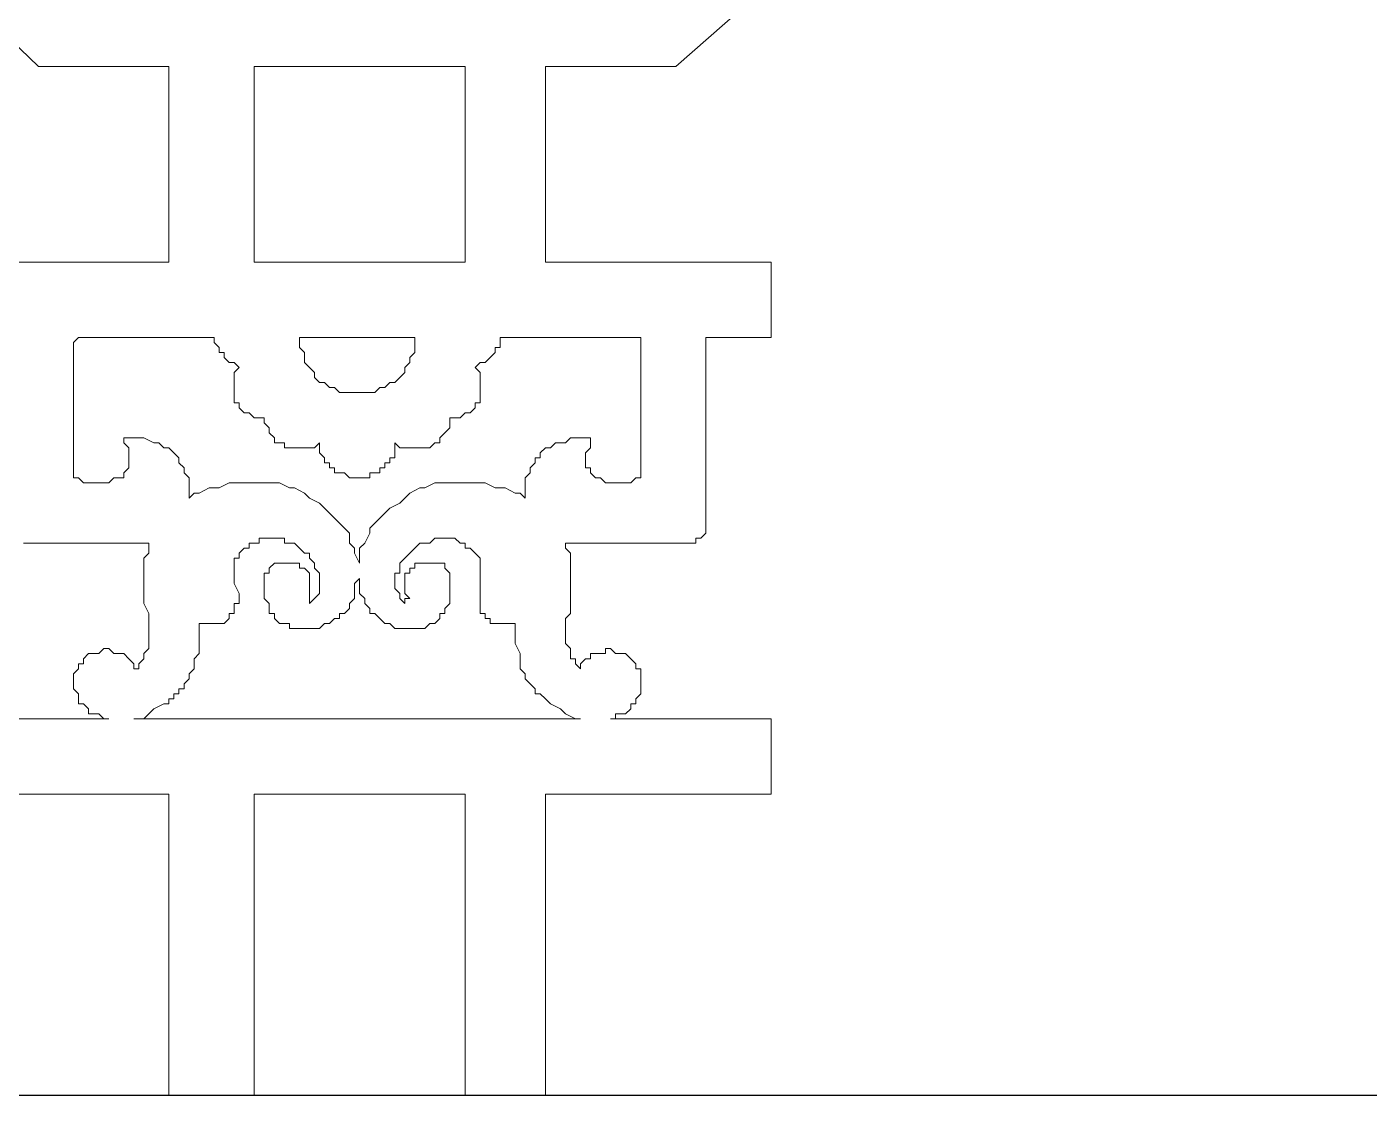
# Model space of a CAD drawing. Extents: x -66030 to 95157, y -13132 to 45879.
# Drawn here: x 43260 to 44305, y 31869 to 32701 of the extents above; entities that cross this region are included whole.
import ezdxf

# ---------------------------------------------------------------- set-up
doc = ezdxf.new("R2010")
doc.units = 0
doc.header["$LTSCALE"] = 100
doc.header["$MEASUREMENT"] = 0
doc.layers.get('0').update_dxf_attribs({"linetype": 'CONTINUOUS'})
doc.layers.add('3', color=11, linetype='CONTINUOUS')

msp = doc.modelspace()

# ---------------------------------------------------------------- linework, layer by layer
at = {"lineweight": 0}
for points in [[(43054.2, 32876.7), (43269.1, 32669.7), (43269.1, 32669.7), (43269.1, 32669.7), (43370.6, 32669.7), (43370.6, 32517.3), (43194.8, 32517.3)], [(43054.2, 32876.7), (43269.1, 32669.7), (43269.1, 32669.7), (43269.1, 32669.7), (43370.6, 32669.7), (43370.6, 32517.3), (43194.8, 32517.3)], [(43194.8, 32103.3), (43370.6, 32103.3), (43370.6, 32064.2), (43370.6, 31868.9), (43437, 31868.9), (43437, 32064.2), (43437, 32103.3), (43519, 32103.3), (43601.1, 32103.3), (43601.1, 32064.2), (43601.1, 31868.9), (43663.6, 31868.9), (43663.6, 32064.2), (43663.6, 32103.3), (43839.3, 32103.3), (43839.3, 32161.9), (43714.3, 32161.9), (43718.2, 32161.9), (43718.2, 32165.8), (43722.1, 32165.8), (43726, 32165.8), (43730, 32169.7), (43730, 32173.6), (43730, 32173.6), (43733.9, 32173.6), (43733.9, 32177.5), (43733.9, 32177.5), (43737.8, 32181.4), (43737.8, 32185.3), (43737.8, 32189.2), (43737.8, 32189.2), (43737.8, 32193.1), (43737.8, 32197), (43737.8, 32200.9), (43733.9, 32200.9), (43733.9, 32204.8), (43733.9, 32204.8), (43730, 32208.7), (43726, 32212.7), (43726, 32212.7), (43722.1, 32212.7), (43718.2, 32212.7), (43718.2, 32212.7), (43714.3, 32216.6), (43710.4, 32216.6), (43710.4, 32212.7), (43706.5, 32212.7), (43702.6, 32212.7), (43702.6, 32212.7), (43698.7, 32212.7), (43698.7, 32208.7), (43694.8, 32208.7), (43694.8, 32208.7), (43690.9, 32204.8), (43690.9, 32204.8), (43690.9, 32200.9), (43690.9, 32200.9), (43687, 32204.8), (43687, 32204.8), (43687, 32208.7), (43683.1, 32208.7), (43683.1, 32212.7), (43683.1, 32212.7), (43683.1, 32216.6), (43679.2, 32220.5), (43679.2, 32228.3), (43679.2, 32232.2), (43679.2, 32240), (43683.1, 32243.9), (43683.1, 32251.7), (43683.1, 32259.5), (43683.1, 32267.3), (43683.1, 32275.2), (43683.1, 32279.1), (43683.1, 32283), (43683.1, 32286.9), (43683.1, 32290.8), (43679.2, 32294.7), (43679.2, 32298.6), (43753.4, 32298.6), (43753.4, 32298.6), (43772.9, 32298.6), (43776.8, 32298.6), (43776.8, 32298.6), (43776.8, 32298.6), (43780.7, 32298.6), (43780.7, 32302.5), (43784.6, 32302.5), (43784.6, 32302.5), (43788.5, 32306.4), (43788.5, 32306.4), (43788.5, 32310.3), (43788.5, 32310.3), (43788.5, 32310.3), (43788.5, 32310.3), (43788.5, 32310.3), (43788.5, 32310.3), (43788.5, 32314.2), (43788.5, 32458.7), (43839.3, 32458.7), (43839.3, 32517.3), (43663.6, 32517.3), (43663.6, 32669.7), (43765.1, 32669.7), (43765.1, 32669.7), (43765.1, 32669.7), (43991.7, 32868.9)], [(43194.8, 32103.3), (43370.6, 32103.3), (43370.6, 32064.2), (43370.6, 31868.9), (43437, 31868.9), (43437, 32064.2), (43437, 32103.3), (43519, 32103.3), (43601.1, 32103.3), (43601.1, 32064.2), (43601.1, 31868.9), (43663.6, 31868.9), (43663.6, 32064.2), (43663.6, 32103.3), (43839.3, 32103.3), (43839.3, 32161.9), (43714.3, 32161.9), (43718.2, 32161.9), (43718.2, 32165.8), (43722.1, 32165.8), (43726, 32165.8), (43730, 32169.7), (43730, 32173.6), (43730, 32173.6), (43733.9, 32173.6), (43733.9, 32177.5), (43733.9, 32177.5), (43737.8, 32181.4), (43737.8, 32185.3), (43737.8, 32189.2), (43737.8, 32189.2), (43737.8, 32193.1), (43737.8, 32197), (43737.8, 32200.9), (43733.9, 32200.9), (43733.9, 32204.8), (43733.9, 32204.8), (43730, 32208.7), (43726, 32212.7), (43726, 32212.7), (43722.1, 32212.7), (43718.2, 32212.7), (43718.2, 32212.7), (43714.3, 32216.6), (43710.4, 32216.6), (43710.4, 32212.7), (43706.5, 32212.7), (43702.6, 32212.7), (43702.6, 32212.7), (43698.7, 32212.7), (43698.7, 32208.7), (43694.8, 32208.7), (43694.8, 32208.7), (43690.9, 32204.8), (43690.9, 32204.8), (43690.9, 32200.9), (43690.9, 32200.9), (43687, 32204.8), (43687, 32204.8), (43687, 32208.7), (43683.1, 32208.7), (43683.1, 32212.7), (43683.1, 32212.7), (43683.1, 32216.6), (43679.2, 32220.5), (43679.2, 32228.3), (43679.2, 32232.2), (43679.2, 32240), (43683.1, 32243.9), (43683.1, 32251.7), (43683.1, 32259.5), (43683.1, 32267.3), (43683.1, 32275.2), (43683.1, 32279.1), (43683.1, 32283), (43683.1, 32286.9), (43683.1, 32290.8), (43679.2, 32294.7), (43679.2, 32298.6), (43753.4, 32298.6), (43753.4, 32298.6), (43772.9, 32298.6), (43776.8, 32298.6), (43776.8, 32298.6), (43776.8, 32298.6), (43776.8, 32298.6), (43780.7, 32298.6), (43780.7, 32302.5), (43784.6, 32302.5), (43784.6, 32302.5), (43788.5, 32306.4), (43788.5, 32306.4), (43788.5, 32310.3), (43788.5, 32310.3), (43788.5, 32310.3), (43788.5, 32310.3), (43788.5, 32310.3), (43788.5, 32310.3), (43788.5, 32310.3), (43788.5, 32310.3), (43788.5, 32310.3), (43788.5, 32310.3), (43788.5, 32310.3), (43788.5, 32314.2), (43788.5, 32458.7), (43839.3, 32458.7), (43839.3, 32517.3), (43663.6, 32517.3), (43663.6, 32669.7), (43765.1, 32669.7), (43765.1, 32669.7), (43765.1, 32669.7), (43991.7, 32868.9)], [(43257.3, 32298.6), (43261.2, 32298.6), (43280.8, 32298.6), (43280.8, 32298.6), (43355, 32298.6), (43355, 32294.7), (43355, 32290.8), (43351.1, 32286.9), (43351.1, 32283), (43351.1, 32279.1), (43351.1, 32275.2), (43351.1, 32267.3), (43351.1, 32259.5), (43351.1, 32251.7), (43355, 32243.9), (43355, 32240), (43355, 32232.2), (43355, 32228.3), (43355, 32220.5), (43355, 32216.6), (43351.1, 32212.7), (43351.1, 32208.7), (43351.1, 32208.7), (43347.2, 32204.8), (43347.2, 32204.8), (43347.2, 32200.9), (43343.3, 32200.9), (43343.3, 32204.8), (43343.3, 32204.8), (43339.4, 32208.7), (43339.4, 32208.7), (43339.4, 32208.7), (43335.5, 32212.7), (43331.5, 32212.7), (43331.5, 32212.7), (43327.6, 32212.7), (43327.6, 32212.7), (43323.7, 32216.6), (43319.8, 32216.6), (43315.9, 32212.7), (43315.9, 32212.7), (43312, 32212.7), (43308.1, 32212.7), (43308.1, 32212.7), (43304.2, 32208.7), (43304.2, 32204.8), (43300.3, 32204.8), (43300.3, 32200.9), (43300.3, 32200.9), (43296.4, 32197), (43296.4, 32193.1), (43296.4, 32189.2), (43296.4, 32189.2), (43296.4, 32185.3), (43300.3, 32181.4), (43300.3, 32177.5), (43300.3, 32177.5), (43300.3, 32173.6), (43304.2, 32173.6), (43304.2, 32173.6), (43308.1, 32169.7), (43308.1, 32165.8), (43312, 32165.8), (43315.9, 32165.8), (43319.8, 32161.9), (43323.7, 32161.9), (43194.8, 32161.9)], [(43257.3, 32298.6), (43261.2, 32298.6), (43280.8, 32298.6), (43280.8, 32298.6), (43355, 32298.6), (43355, 32294.7), (43355, 32290.8), (43351.1, 32286.9), (43351.1, 32283), (43351.1, 32279.1), (43351.1, 32275.2), (43351.1, 32267.3), (43351.1, 32259.5), (43351.1, 32251.7), (43355, 32243.9), (43355, 32240), (43355, 32232.2), (43355, 32228.3), (43355, 32220.5), (43355, 32216.6), (43351.1, 32212.7), (43351.1, 32208.7), (43351.1, 32208.7), (43347.2, 32204.8), (43347.2, 32204.8), (43347.2, 32200.9), (43343.3, 32200.9), (43343.3, 32204.8), (43343.3, 32204.8), (43339.4, 32208.7), (43339.4, 32208.7), (43339.4, 32208.7), (43335.5, 32212.7), (43331.5, 32212.7), (43331.5, 32212.7), (43327.6, 32212.7), (43327.6, 32212.7), (43323.7, 32216.6), (43319.8, 32216.6), (43315.9, 32212.7), (43315.9, 32212.7), (43312, 32212.7), (43308.1, 32212.7), (43308.1, 32212.7), (43304.2, 32208.7), (43304.2, 32204.8), (43300.3, 32204.8), (43300.3, 32200.9), (43300.3, 32200.9), (43296.4, 32197), (43296.4, 32193.1), (43296.4, 32189.2), (43296.4, 32189.2), (43296.4, 32185.3), (43300.3, 32181.4), (43300.3, 32177.5), (43300.3, 32177.5), (43300.3, 32173.6), (43304.2, 32173.6), (43304.2, 32173.6), (43308.1, 32169.7), (43308.1, 32165.8), (43312, 32165.8), (43315.9, 32165.8), (43319.8, 32161.9), (43323.7, 32161.9), (43194.8, 32161.9)]]:
    msp.add_lwpolyline(points, dxfattribs=at)
for points in [[(43437, 32669.7), (43437, 32517.3), (43519, 32517.3), (43601.1, 32517.3), (43601.1, 32669.7), (43437, 32669.7)], [(43437, 32669.7), (43437, 32517.3), (43519, 32517.3), (43601.1, 32517.3), (43601.1, 32669.7), (43437, 32669.7)], [(43519, 32349.4), (43515.1, 32349.4), (43511.2, 32349.4), (43511.2, 32349.4), (43507.3, 32353.3), (43507.3, 32353.3), (43503.4, 32353.3), (43499.5, 32353.3), (43499.5, 32357.2), (43495.6, 32357.2), (43495.6, 32361.1), (43491.7, 32361.1), (43491.7, 32365), (43491.7, 32365), (43487.8, 32368.9), (43487.8, 32372.8), (43487.8, 32376.7), (43483.9, 32372.8), (43480, 32372.8), (43476.1, 32372.8), (43476.1, 32372.8), (43472.2, 32372.8), (43468.3, 32372.8), (43468.3, 32372.8), (43464.3, 32372.8), (43464.3, 32372.8), (43460.4, 32372.8), (43460.4, 32376.7), (43456.5, 32376.7), (43456.5, 32376.7), (43452.6, 32376.7), (43452.6, 32380.6), (43452.6, 32380.6), (43448.7, 32384.5), (43448.7, 32384.5), (43448.7, 32388.4), (43444.8, 32392.3), (43444.8, 32396.2), (43444.8, 32396.2), (43440.9, 32396.2), (43440.9, 32396.2), (43437, 32396.2), (43433.1, 32400.1), (43433.1, 32400.1), (43429.2, 32400.1), (43429.2, 32400.1), (43425.3, 32404), (43425.3, 32404), (43425.3, 32408), (43425.3, 32408), (43421.4, 32408), (43421.4, 32411.9), (43421.4, 32415.8), (43421.4, 32419.7), (43421.4, 32423.6), (43421.4, 32427.5), (43421.4, 32431.4), (43425.3, 32435.3), (43425.3, 32435.3), (43421.4, 32439.2), (43421.4, 32439.2), (43417.5, 32439.2), (43413.6, 32443.1), (43413.6, 32443.1), (43413.6, 32447), (43409.7, 32447), (43409.7, 32450.9), (43409.7, 32450.9), (43405.8, 32454.8), (43405.8, 32458.7), (43405.8, 32458.7), (43308.1, 32458.7), (43304.2, 32458.7), (43300.3, 32458.7), (43300.3, 32458.7), (43300.3, 32458.7), (43296.4, 32454.8), (43296.4, 32454.8), (43296.4, 32454.8), (43296.4, 32454.8), (43296.4, 32450.9), (43296.4, 32353.3), (43296.4, 32353.3), (43296.4, 32349.4), (43296.4, 32349.4), (43300.3, 32349.4), (43300.3, 32349.4), (43300.3, 32349.4), (43304.2, 32345.5), (43308.1, 32345.5), (43312, 32345.5), (43319.8, 32345.5), (43319.8, 32345.5), (43323.7, 32345.5), (43327.6, 32349.4), (43327.6, 32349.4), (43331.5, 32349.4), (43335.5, 32349.4), (43335.5, 32353.3), (43335.5, 32353.3), (43339.4, 32357.2), (43339.4, 32357.2), (43339.4, 32361.1), (43339.4, 32365), (43339.4, 32365), (43339.4, 32368.9), (43339.4, 32372.8), (43335.5, 32376.7), (43335.5, 32380.6), (43343.3, 32380.6), (43347.2, 32380.6), (43351.1, 32380.6), (43358.9, 32376.7), (43362.8, 32376.7), (43366.7, 32372.8), (43370.6, 32372.8), (43374.5, 32368.9), (43374.5, 32368.9), (43378.4, 32365), (43378.4, 32365), (43378.4, 32361.1), (43382.3, 32357.2), (43382.3, 32353.3), (43386.2, 32349.4), (43386.2, 32345.5), (43386.2, 32341.6), (43386.2, 32333.7), (43386.2, 32333.7), (43390.1, 32337.6), (43394, 32337.6), (43401.9, 32341.6), (43409.7, 32341.6), (43417.5, 32345.5), (43425.3, 32345.5), (43429.2, 32345.5), (43437, 32345.5), (43440.9, 32345.5), (43444.8, 32345.5), (43448.7, 32345.5), (43452.6, 32345.5), (43456.5, 32345.5), (43464.3, 32341.6), (43468.3, 32341.6), (43476.1, 32337.6), (43480, 32333.7), (43487.8, 32329.8), (43491.7, 32325.9), (43495.6, 32322), (43499.5, 32318.1), (43503.4, 32314.2), (43507.3, 32310.3), (43511.2, 32306.4), (43511.2, 32298.6), (43515.1, 32294.7), (43515.1, 32290.8), (43519, 32283), (43519, 32283), (43519, 32283), (43519, 32283), (43519, 32290.8), (43519, 32294.7), (43522.9, 32298.6), (43526.8, 32306.4), (43526.8, 32310.3), (43530.7, 32314.2), (43534.7, 32318.1), (43538.6, 32322), (43542.5, 32325.9), (43550.3, 32329.8), (43554.2, 32333.7), (43558.1, 32337.6), (43565.9, 32341.6), (43569.8, 32341.6), (43577.6, 32345.5), (43581.5, 32345.5), (43585.4, 32345.5), (43589.3, 32345.5), (43597.2, 32345.5), (43601.1, 32345.5), (43605, 32345.5), (43608.9, 32345.5), (43616.7, 32345.5), (43624.5, 32341.6), (43632.3, 32341.6), (43640.1, 32337.6), (43644, 32337.6), (43647.9, 32333.7), (43647.9, 32333.7), (43647.9, 32341.6), (43647.9, 32345.5), (43647.9, 32349.4), (43651.8, 32353.3), (43651.8, 32357.2), (43655.7, 32361.1), (43655.7, 32365), (43659.6, 32365), (43659.6, 32368.9), (43659.6, 32368.9), (43663.6, 32372.8), (43667.5, 32372.8), (43671.4, 32376.7), (43679.2, 32376.7), (43683.1, 32380.6), (43687, 32380.6), (43694.8, 32380.6), (43698.7, 32380.6), (43698.7, 32376.7), (43698.7, 32372.8), (43694.8, 32368.9), (43694.8, 32365), (43694.8, 32365), (43694.8, 32361.1), (43694.8, 32357.2), (43698.7, 32357.2), (43698.7, 32353.3), (43698.7, 32353.3), (43702.6, 32349.4), (43702.6, 32349.4), (43706.5, 32349.4), (43706.5, 32349.4), (43710.4, 32345.5), (43714.3, 32345.5), (43714.3, 32345.5), (43722.1, 32345.5), (43726, 32345.5), (43730, 32345.5), (43733.9, 32349.4), (43733.9, 32349.4), (43737.8, 32349.4), (43737.8, 32349.4), (43737.8, 32349.4), (43737.8, 32353.3), (43737.8, 32353.3), (43737.8, 32450.9), (43737.8, 32454.8), (43737.8, 32454.8), (43737.8, 32454.8), (43737.8, 32454.8), (43737.8, 32458.7), (43733.9, 32458.7), (43733.9, 32458.7), (43730, 32458.7), (43726, 32458.7), (43628.4, 32458.7), (43628.4, 32458.7), (43628.4, 32454.8), (43628.4, 32450.9), (43624.5, 32450.9), (43624.5, 32447), (43624.5, 32447), (43620.6, 32443.1), (43620.6, 32443.1), (43616.7, 32439.2), (43616.7, 32439.2), (43612.8, 32439.2), (43608.9, 32435.3), (43608.9, 32435.3), (43612.8, 32431.4), (43612.8, 32427.5), (43612.8, 32423.6), (43612.8, 32419.7), (43612.8, 32415.8), (43612.8, 32411.9), (43612.8, 32408), (43612.8, 32408), (43608.9, 32408), (43608.9, 32404), (43608.9, 32404), (43605, 32400.1), (43605, 32400.1), (43605, 32400.1), (43601.1, 32400.1), (43597.2, 32396.2), (43597.2, 32396.2), (43593.2, 32396.2), (43589.3, 32396.2), (43589.3, 32396.2), (43589.3, 32392.3), (43589.3, 32388.4), (43585.4, 32384.5), (43585.4, 32384.5), (43581.5, 32380.6), (43581.5, 32380.6), (43581.5, 32376.7), (43577.6, 32376.7), (43577.6, 32376.7), (43573.7, 32372.8), (43573.7, 32372.8), (43569.8, 32372.8), (43569.8, 32372.8), (43565.9, 32372.8), (43562, 32372.8), (43562, 32372.8), (43558.1, 32372.8), (43554.2, 32372.8), (43550.3, 32372.8), (43546.4, 32376.7), (43546.4, 32372.8), (43546.4, 32368.9), (43546.4, 32365), (43542.5, 32365), (43542.5, 32361.1), (43538.6, 32361.1), (43538.6, 32357.2), (43534.7, 32357.2), (43534.7, 32353.3), (43530.7, 32353.3), (43530.7, 32353.3), (43526.8, 32353.3), (43526.8, 32349.4), (43522.9, 32349.4), (43519, 32349.4), (43519, 32349.4)], [(43519, 32349.4), (43515.1, 32349.4), (43511.2, 32349.4), (43511.2, 32349.4), (43507.3, 32353.3), (43507.3, 32353.3), (43503.4, 32353.3), (43499.5, 32353.3), (43499.5, 32357.2), (43495.6, 32357.2), (43495.6, 32361.1), (43491.7, 32361.1), (43491.7, 32365), (43491.7, 32365), (43487.8, 32368.9), (43487.8, 32372.8), (43487.8, 32376.7), (43483.9, 32372.8), (43480, 32372.8), (43476.1, 32372.8), (43476.1, 32372.8), (43472.2, 32372.8), (43468.3, 32372.8), (43468.3, 32372.8), (43464.3, 32372.8), (43464.3, 32372.8), (43460.4, 32372.8), (43460.4, 32376.7), (43456.5, 32376.7), (43456.5, 32376.7), (43452.6, 32376.7), (43452.6, 32380.6), (43452.6, 32380.6), (43448.7, 32384.5), (43448.7, 32384.5), (43448.7, 32388.4), (43444.8, 32392.3), (43444.8, 32396.2), (43444.8, 32396.2), (43440.9, 32396.2), (43440.9, 32396.2), (43437, 32396.2), (43433.1, 32400.1), (43433.1, 32400.1), (43429.2, 32400.1), (43429.2, 32400.1), (43425.3, 32404), (43425.3, 32404), (43425.3, 32408), (43425.3, 32408), (43421.4, 32408), (43421.4, 32411.9), (43421.4, 32415.8), (43421.4, 32419.7), (43421.4, 32423.6), (43421.4, 32427.5), (43421.4, 32431.4), (43425.3, 32435.3), (43425.3, 32435.3), (43421.4, 32439.2), (43421.4, 32439.2), (43417.5, 32439.2), (43413.6, 32443.1), (43413.6, 32443.1), (43413.6, 32447), (43409.7, 32447), (43409.7, 32450.9), (43409.7, 32450.9), (43405.8, 32454.8), (43405.8, 32458.7), (43405.8, 32458.7), (43308.1, 32458.7), (43304.2, 32458.7), (43300.3, 32458.7), (43300.3, 32458.7), (43300.3, 32458.7), (43296.4, 32454.8), (43296.4, 32454.8), (43296.4, 32454.8), (43296.4, 32454.8), (43296.4, 32450.9), (43296.4, 32353.3), (43296.4, 32353.3), (43296.4, 32349.4), (43296.4, 32349.4), (43300.3, 32349.4), (43300.3, 32349.4), (43300.3, 32349.4), (43304.2, 32345.5), (43308.1, 32345.5), (43312, 32345.5), (43319.8, 32345.5), (43319.8, 32345.5), (43323.7, 32345.5), (43327.6, 32349.4), (43327.6, 32349.4), (43331.5, 32349.4), (43335.5, 32349.4), (43335.5, 32353.3), (43335.5, 32353.3), (43339.4, 32357.2), (43339.4, 32357.2), (43339.4, 32361.1), (43339.4, 32365), (43339.4, 32365), (43339.4, 32368.9), (43339.4, 32372.8), (43335.5, 32376.7), (43335.5, 32380.6), (43343.3, 32380.6), (43347.2, 32380.6), (43351.1, 32380.6), (43358.9, 32376.7), (43362.8, 32376.7), (43366.7, 32372.8), (43370.6, 32372.8), (43374.5, 32368.9), (43374.5, 32368.9), (43378.4, 32365), (43378.4, 32365), (43378.4, 32361.1), (43382.3, 32357.2), (43382.3, 32353.3), (43386.2, 32349.4), (43386.2, 32345.5), (43386.2, 32341.6), (43386.2, 32333.7), (43386.2, 32333.7), (43390.1, 32337.6), (43394, 32337.6), (43401.9, 32341.6), (43409.7, 32341.6), (43417.5, 32345.5), (43425.3, 32345.5), (43429.2, 32345.5), (43437, 32345.5), (43440.9, 32345.5), (43444.8, 32345.5), (43448.7, 32345.5), (43452.6, 32345.5), (43456.5, 32345.5), (43464.3, 32341.6), (43468.3, 32341.6), (43476.1, 32337.6), (43480, 32333.7), (43487.8, 32329.8), (43491.7, 32325.9), (43495.6, 32322), (43499.5, 32318.1), (43503.4, 32314.2), (43507.3, 32310.3), (43511.2, 32306.4), (43511.2, 32298.6), (43515.1, 32294.7), (43515.1, 32290.8), (43519, 32283), (43519, 32283), (43519, 32283), (43519, 32283), (43519, 32283), (43519, 32290.8), (43519, 32294.7), (43522.9, 32298.6), (43526.8, 32306.4), (43526.8, 32310.3), (43530.7, 32314.2), (43534.7, 32318.1), (43538.6, 32322), (43542.5, 32325.9), (43550.3, 32329.8), (43554.2, 32333.7), (43558.1, 32337.6), (43565.9, 32341.6), (43569.8, 32341.6), (43577.6, 32345.5), (43581.5, 32345.5), (43585.4, 32345.5), (43589.3, 32345.5), (43597.2, 32345.5), (43601.1, 32345.5), (43605, 32345.5), (43608.9, 32345.5), (43616.7, 32345.5), (43624.5, 32341.6), (43632.3, 32341.6), (43640.1, 32337.6), (43644, 32337.6), (43647.9, 32333.7), (43647.9, 32333.7), (43647.9, 32341.6), (43647.9, 32345.5), (43647.9, 32349.4), (43651.8, 32353.3), (43651.8, 32357.2), (43655.7, 32361.1), (43655.7, 32365), (43659.6, 32365), (43659.6, 32368.9), (43659.6, 32368.9), (43663.6, 32372.8), (43667.5, 32372.8), (43671.4, 32376.7), (43679.2, 32376.7), (43683.1, 32380.6), (43687, 32380.6), (43694.8, 32380.6), (43698.7, 32380.6), (43698.7, 32376.7), (43698.7, 32372.8), (43694.8, 32368.9), (43694.8, 32365), (43694.8, 32365), (43694.8, 32361.1), (43694.8, 32357.2), (43698.7, 32357.2), (43698.7, 32353.3), (43698.7, 32353.3), (43702.6, 32349.4), (43702.6, 32349.4), (43706.5, 32349.4), (43706.5, 32349.4), (43710.4, 32345.5), (43714.3, 32345.5), (43714.3, 32345.5), (43722.1, 32345.5), (43726, 32345.5), (43730, 32345.5), (43733.9, 32349.4), (43733.9, 32349.4), (43737.8, 32349.4), (43737.8, 32349.4), (43737.8, 32349.4), (43737.8, 32353.3), (43737.8, 32353.3), (43737.8, 32450.9), (43737.8, 32454.8), (43737.8, 32454.8), (43737.8, 32454.8), (43737.8, 32454.8), (43737.8, 32458.7), (43733.9, 32458.7), (43733.9, 32458.7), (43730, 32458.7), (43726, 32458.7), (43628.4, 32458.7), (43628.4, 32458.7), (43628.4, 32454.8), (43628.4, 32450.9), (43624.5, 32450.9), (43624.5, 32447), (43624.5, 32447), (43620.6, 32443.1), (43620.6, 32443.1), (43616.7, 32439.2), (43616.7, 32439.2), (43612.8, 32439.2), (43608.9, 32435.3), (43608.9, 32435.3), (43612.8, 32431.4), (43612.8, 32427.5), (43612.8, 32423.6), (43612.8, 32419.7), (43612.8, 32415.8), (43612.8, 32411.9), (43612.8, 32408), (43612.8, 32408), (43608.9, 32408), (43608.9, 32404), (43608.9, 32404), (43605, 32400.1), (43605, 32400.1), (43605, 32400.1), (43601.1, 32400.1), (43597.2, 32396.2), (43597.2, 32396.2), (43593.2, 32396.2), (43589.3, 32396.2), (43589.3, 32396.2), (43589.3, 32392.3), (43589.3, 32388.4), (43585.4, 32384.5), (43585.4, 32384.5), (43581.5, 32380.6), (43581.5, 32380.6), (43581.5, 32376.7), (43577.6, 32376.7), (43577.6, 32376.7), (43573.7, 32372.8), (43573.7, 32372.8), (43569.8, 32372.8), (43569.8, 32372.8), (43565.9, 32372.8), (43562, 32372.8), (43562, 32372.8), (43558.1, 32372.8), (43554.2, 32372.8), (43550.3, 32372.8), (43546.4, 32376.7), (43546.4, 32372.8), (43546.4, 32368.9), (43546.4, 32365), (43542.5, 32365), (43542.5, 32361.1), (43538.6, 32361.1), (43538.6, 32357.2), (43534.7, 32357.2), (43534.7, 32353.3), (43530.7, 32353.3), (43530.7, 32353.3), (43526.8, 32353.3), (43526.8, 32349.4), (43522.9, 32349.4), (43519, 32349.4), (43519, 32349.4)], [(43519, 32458.7), (43472.2, 32458.7), (43472.2, 32458.7), (43472.2, 32454.8), (43472.2, 32450.9), (43476.1, 32447), (43476.1, 32443.1), (43476.1, 32439.2), (43480, 32435.3), (43483.9, 32431.4), (43483.9, 32427.5), (43487.8, 32423.6), (43491.7, 32423.6), (43495.6, 32419.7), (43499.5, 32419.7), (43503.4, 32415.8), (43507.3, 32415.8), (43511.2, 32415.8), (43519, 32415.8), (43519, 32415.8), (43522.9, 32415.8), (43526.8, 32415.8), (43530.7, 32415.8), (43534.7, 32419.7), (43538.6, 32419.7), (43542.5, 32423.6), (43546.4, 32423.6), (43550.3, 32427.5), (43554.2, 32431.4), (43554.2, 32435.3), (43558.1, 32439.2), (43558.1, 32443.1), (43562, 32447), (43562, 32450.9), (43562, 32454.8), (43562, 32458.7), (43562, 32458.7), (43519, 32458.7), (43519, 32458.7)], [(43519, 32458.7), (43519, 32458.7), (43472.2, 32458.7), (43472.2, 32458.7), (43472.2, 32454.8), (43472.2, 32450.9), (43476.1, 32447), (43476.1, 32443.1), (43476.1, 32439.2), (43480, 32435.3), (43483.9, 32431.4), (43483.9, 32427.5), (43487.8, 32423.6), (43491.7, 32423.6), (43495.6, 32419.7), (43499.5, 32419.7), (43503.4, 32415.8), (43507.3, 32415.8), (43511.2, 32415.8), (43519, 32415.8), (43519, 32415.8), (43519, 32415.8), (43522.9, 32415.8), (43526.8, 32415.8), (43530.7, 32415.8), (43534.7, 32419.7), (43538.6, 32419.7), (43542.5, 32423.6), (43546.4, 32423.6), (43550.3, 32427.5), (43554.2, 32431.4), (43554.2, 32435.3), (43558.1, 32439.2), (43558.1, 32443.1), (43562, 32447), (43562, 32450.9), (43562, 32454.8), (43562, 32458.7), (43562, 32458.7), (43519, 32458.7), (43519, 32458.7)], [(43519, 32271.2), (43519, 32271.2), (43515.1, 32267.3), (43515.1, 32263.4), (43515.1, 32259.5), (43515.1, 32255.6), (43511.2, 32251.7), (43511.2, 32247.8), (43507.3, 32243.9), (43503.4, 32243.9), (43503.4, 32240), (43499.5, 32240), (43495.6, 32236.1), (43491.7, 32236.1), (43487.8, 32232.2), (43487.8, 32232.2), (43483.9, 32232.2), (43480, 32232.2), (43476.1, 32232.2), (43472.2, 32232.2), (43468.3, 32232.2), (43464.3, 32232.2), (43464.3, 32236.1), (43460.4, 32236.1), (43456.5, 32236.1), (43452.6, 32240), (43452.6, 32243.9), (43448.7, 32243.9), (43448.7, 32247.8), (43448.7, 32251.7), (43444.8, 32255.6), (43444.8, 32255.6), (43444.8, 32259.5), (43444.8, 32263.4), (43444.8, 32267.3), (43444.8, 32271.2), (43444.8, 32275.2), (43448.7, 32275.2), (43448.7, 32279.1), (43448.7, 32279.1), (43452.6, 32283), (43452.6, 32283), (43456.5, 32283), (43456.5, 32283), (43456.5, 32283), (43460.4, 32283), (43460.4, 32283), (43464.3, 32283), (43464.3, 32283), (43468.3, 32283), (43472.2, 32283), (43472.2, 32279.1), (43476.1, 32279.1), (43476.1, 32279.1), (43476.1, 32279.1), (43480, 32275.2), (43480, 32275.2), (43480, 32275.2), (43480, 32271.2), (43480, 32267.3), (43480, 32267.3), (43480, 32263.4), (43480, 32259.5), (43480, 32255.6), (43480, 32255.6), (43480, 32255.6), (43480, 32255.6), (43480, 32255.6), (43480, 32251.7), (43483.9, 32255.6), (43483.9, 32255.6), (43487.8, 32259.5), (43487.8, 32263.4), (43487.8, 32267.3), (43487.8, 32267.3), (43487.8, 32271.2), (43487.8, 32275.2), (43487.8, 32275.2), (43483.9, 32279.1), (43483.9, 32283), (43483.9, 32283), (43480, 32286.9), (43480, 32286.9), (43480, 32290.8), (43476.1, 32290.8), (43472.2, 32294.7), (43472.2, 32294.7), (43468.3, 32298.6), (43468.3, 32298.6), (43464.3, 32298.6), (43460.4, 32298.6), (43460.4, 32302.5), (43456.5, 32302.5), (43452.6, 32302.5), (43448.7, 32302.5), (43448.7, 32302.5), (43444.8, 32302.5), (43440.9, 32302.5), (43440.9, 32298.6), (43437, 32298.6), (43433.1, 32298.6), (43433.1, 32294.7), (43429.2, 32294.7), (43429.2, 32294.7), (43425.3, 32290.8), (43425.3, 32290.8), (43425.3, 32286.9), (43421.4, 32286.9), (43421.4, 32283), (43421.4, 32279.1), (43421.4, 32279.1), (43421.4, 32275.2), (43421.4, 32271.2), (43421.4, 32271.2), (43421.4, 32267.3), (43425.3, 32259.5), (43425.3, 32259.5), (43425.3, 32255.6), (43425.3, 32251.7), (43421.4, 32251.7), (43421.4, 32247.8), (43421.4, 32247.8), (43421.4, 32243.9), (43421.4, 32243.9), (43417.5, 32243.9), (43417.5, 32240), (43417.5, 32240), (43417.5, 32240), (43413.6, 32236.1), (43409.7, 32236.1), (43405.8, 32236.1), (43405.8, 32236.1), (43401.9, 32236.1), (43401.9, 32236.1), (43397.9, 32236.1), (43394, 32236.1), (43394, 32228.3), (43394, 32220.5), (43394, 32212.7), (43390.1, 32208.7), (43390.1, 32200.9), (43386.2, 32197), (43386.2, 32193.1), (43382.3, 32189.2), (43382.3, 32185.3), (43378.4, 32185.3), (43378.4, 32181.4), (43374.5, 32181.4), (43374.5, 32177.5), (43370.6, 32177.5), (43370.6, 32173.6), (43366.7, 32173.6), (43358.9, 32169.7), (43355, 32165.8), (43351.1, 32161.9), (43343.3, 32161.9), (43519, 32161.9), (43690.9, 32161.9), (43687, 32161.9), (43679.2, 32165.8), (43675.3, 32169.7), (43667.5, 32173.6), (43667.5, 32173.6), (43663.6, 32177.5), (43663.6, 32177.5), (43659.6, 32181.4), (43655.7, 32181.4), (43655.7, 32185.3), (43655.7, 32185.3), (43651.8, 32189.2), (43647.9, 32193.1), (43647.9, 32197), (43644, 32200.9), (43644, 32208.7), (43644, 32212.7), (43640.1, 32220.5), (43640.1, 32228.3), (43640.1, 32236.1), (43640.1, 32236.1), (43636.2, 32236.1), (43632.3, 32236.1), (43628.4, 32236.1), (43628.4, 32236.1), (43624.5, 32236.1), (43620.6, 32236.1), (43620.6, 32240), (43616.7, 32240), (43616.7, 32240), (43616.7, 32243.9), (43612.8, 32243.9), (43612.8, 32243.9), (43612.8, 32247.8), (43612.8, 32247.8), (43612.8, 32251.7), (43612.8, 32251.7), (43612.8, 32255.6), (43612.8, 32259.5), (43612.8, 32259.5), (43612.8, 32267.3), (43612.8, 32271.2), (43612.8, 32271.2), (43612.8, 32275.2), (43612.8, 32279.1), (43612.8, 32279.1), (43612.8, 32283), (43612.8, 32286.9), (43612.8, 32286.9), (43608.9, 32290.8), (43608.9, 32290.8), (43605, 32294.7), (43605, 32294.7), (43601.1, 32294.7), (43601.1, 32298.6), (43597.2, 32298.6), (43597.2, 32298.6), (43593.2, 32302.5), (43589.3, 32302.5), (43585.4, 32302.5), (43585.4, 32302.5), (43581.5, 32302.5), (43577.6, 32302.5), (43577.6, 32302.5), (43573.7, 32298.6), (43569.8, 32298.6), (43569.8, 32298.6), (43565.9, 32298.6), (43562, 32294.7), (43562, 32294.7), (43558.1, 32290.8), (43558.1, 32290.8), (43554.2, 32286.9), (43554.2, 32286.9), (43550.3, 32283), (43550.3, 32283), (43550.3, 32279.1), (43550.3, 32275.2), (43546.4, 32275.2), (43546.4, 32271.2), (43546.4, 32267.3), (43546.4, 32267.3), (43546.4, 32263.4), (43550.3, 32259.5), (43550.3, 32255.6), (43550.3, 32255.6), (43554.2, 32251.7), (43554.2, 32255.6), (43554.2, 32255.6), (43554.2, 32255.6), (43558.1, 32255.6), (43558.1, 32255.6), (43554.2, 32259.5), (43554.2, 32263.4), (43554.2, 32267.3), (43554.2, 32267.3), (43554.2, 32271.2), (43554.2, 32275.2), (43558.1, 32275.2), (43558.1, 32275.2), (43558.1, 32279.1), (43558.1, 32279.1), (43558.1, 32279.1), (43562, 32279.1), (43562, 32283), (43565.9, 32283), (43569.8, 32283), (43569.8, 32283), (43573.7, 32283), (43573.7, 32283), (43577.6, 32283), (43577.6, 32283), (43581.5, 32283), (43581.5, 32283), (43585.4, 32283), (43585.4, 32279.1), (43585.4, 32279.1), (43589.3, 32275.2), (43589.3, 32275.2), (43589.3, 32271.2), (43589.3, 32267.3), (43589.3, 32263.4), (43589.3, 32259.5), (43589.3, 32255.6), (43589.3, 32255.6), (43589.3, 32251.7), (43585.4, 32247.8), (43585.4, 32243.9), (43581.5, 32243.9), (43581.5, 32240), (43577.6, 32236.1), (43573.7, 32236.1), (43573.7, 32236.1), (43569.8, 32232.2), (43565.9, 32232.2), (43562, 32232.2), (43558.1, 32232.2), (43554.2, 32232.2), (43554.2, 32232.2), (43550.3, 32232.2), (43546.4, 32232.2), (43542.5, 32236.1), (43538.6, 32236.1), (43534.7, 32240), (43534.7, 32240), (43530.7, 32243.9), (43526.8, 32243.9), (43526.8, 32247.8), (43522.9, 32251.7), (43522.9, 32255.6), (43519, 32259.5), (43519, 32263.4), (43519, 32267.3), (43519, 32271.2), (43519, 32271.2), (43519, 32271.2)], [(43519, 32271.2), (43519, 32271.2), (43519, 32271.2), (43515.1, 32267.3), (43515.1, 32263.4), (43515.1, 32259.5), (43515.1, 32255.6), (43511.2, 32251.7), (43511.2, 32247.8), (43507.3, 32243.9), (43503.4, 32243.9), (43503.4, 32240), (43499.5, 32240), (43495.6, 32236.1), (43491.7, 32236.1), (43487.8, 32232.2), (43487.8, 32232.2), (43483.9, 32232.2), (43480, 32232.2), (43476.1, 32232.2), (43472.2, 32232.2), (43468.3, 32232.2), (43464.3, 32232.2), (43464.3, 32236.1), (43460.4, 32236.1), (43456.5, 32236.1), (43452.6, 32240), (43452.6, 32243.9), (43448.7, 32243.9), (43448.7, 32247.8), (43448.7, 32251.7), (43444.8, 32255.6), (43444.8, 32255.6), (43444.8, 32259.5), (43444.8, 32263.4), (43444.8, 32267.3), (43444.8, 32271.2), (43444.8, 32275.2), (43448.7, 32275.2), (43448.7, 32279.1), (43448.7, 32279.1), (43452.6, 32283), (43452.6, 32283), (43456.5, 32283), (43456.5, 32283), (43456.5, 32283), (43460.4, 32283), (43460.4, 32283), (43464.3, 32283), (43464.3, 32283), (43468.3, 32283), (43472.2, 32283), (43472.2, 32279.1), (43476.1, 32279.1), (43476.1, 32279.1), (43476.1, 32279.1), (43480, 32275.2), (43480, 32275.2), (43480, 32275.2), (43480, 32271.2), (43480, 32267.3), (43480, 32267.3), (43480, 32263.4), (43480, 32259.5), (43480, 32255.6), (43480, 32255.6), (43480, 32255.6), (43480, 32255.6), (43480, 32255.6), (43480, 32251.7), (43483.9, 32255.6), (43483.9, 32255.6), (43487.8, 32259.5), (43487.8, 32263.4), (43487.8, 32267.3), (43487.8, 32267.3), (43487.8, 32271.2), (43487.8, 32275.2), (43487.8, 32275.2), (43483.9, 32279.1), (43483.9, 32283), (43483.9, 32283), (43480, 32286.9), (43480, 32286.9), (43480, 32290.8), (43476.1, 32290.8), (43472.2, 32294.7), (43472.2, 32294.7), (43468.3, 32298.6), (43468.3, 32298.6), (43464.3, 32298.6), (43460.4, 32298.6), (43460.4, 32302.5), (43456.5, 32302.5), (43452.6, 32302.5), (43448.7, 32302.5), (43448.7, 32302.5), (43444.8, 32302.5), (43440.9, 32302.5), (43440.9, 32298.6), (43437, 32298.6), (43433.1, 32298.6), (43433.1, 32294.7), (43429.2, 32294.7), (43429.2, 32294.7), (43425.3, 32290.8), (43425.3, 32290.8), (43425.3, 32286.9), (43421.4, 32286.9), (43421.4, 32283), (43421.4, 32279.1), (43421.4, 32279.1), (43421.4, 32275.2), (43421.4, 32271.2), (43421.4, 32271.2), (43421.4, 32267.3), (43425.3, 32259.5), (43425.3, 32259.5), (43425.3, 32255.6), (43425.3, 32251.7), (43421.4, 32251.7), (43421.4, 32247.8), (43421.4, 32247.8), (43421.4, 32243.9), (43421.4, 32243.9), (43417.5, 32243.9), (43417.5, 32240), (43417.5, 32240), (43417.5, 32240), (43413.6, 32236.1), (43409.7, 32236.1), (43405.8, 32236.1), (43405.8, 32236.1), (43401.9, 32236.1), (43401.9, 32236.1), (43397.9, 32236.1), (43394, 32236.1), (43394, 32228.3), (43394, 32220.5), (43394, 32212.7), (43390.1, 32208.7), (43390.1, 32200.9), (43386.2, 32197), (43386.2, 32193.1), (43382.3, 32189.2), (43382.3, 32185.3), (43378.4, 32185.3), (43378.4, 32181.4), (43374.5, 32181.4), (43374.5, 32177.5), (43370.6, 32177.5), (43370.6, 32173.6), (43366.7, 32173.6), (43358.9, 32169.7), (43355, 32165.8), (43351.1, 32161.9), (43343.3, 32161.9), (43519, 32161.9), (43690.9, 32161.9), (43687, 32161.9), (43679.2, 32165.8), (43675.3, 32169.7), (43667.5, 32173.6), (43667.5, 32173.6), (43663.6, 32177.5), (43663.6, 32177.5), (43659.6, 32181.4), (43655.7, 32181.4), (43655.7, 32185.3), (43655.7, 32185.3), (43651.8, 32189.2), (43647.9, 32193.1), (43647.9, 32197), (43644, 32200.9), (43644, 32208.7), (43644, 32212.7), (43640.1, 32220.5), (43640.1, 32228.3), (43640.1, 32236.1), (43640.1, 32236.1), (43636.2, 32236.1), (43632.3, 32236.1), (43628.4, 32236.1), (43628.4, 32236.1), (43624.5, 32236.1), (43620.6, 32236.1), (43620.6, 32240), (43616.7, 32240), (43616.7, 32240), (43616.7, 32243.9), (43612.8, 32243.9), (43612.8, 32243.9), (43612.8, 32247.8), (43612.8, 32247.8), (43612.8, 32251.7), (43612.8, 32251.7), (43612.8, 32255.6), (43612.8, 32259.5), (43612.8, 32259.5), (43612.8, 32267.3), (43612.8, 32271.2), (43612.8, 32271.2), (43612.8, 32275.2), (43612.8, 32279.1), (43612.8, 32279.1), (43612.8, 32283), (43612.8, 32286.9), (43612.8, 32286.9), (43608.9, 32290.8), (43608.9, 32290.8), (43605, 32294.7), (43605, 32294.7), (43601.1, 32294.7), (43601.1, 32298.6), (43597.2, 32298.6), (43597.2, 32298.6), (43593.2, 32302.5), (43589.3, 32302.5), (43585.4, 32302.5), (43585.4, 32302.5), (43581.5, 32302.5), (43577.6, 32302.5), (43577.6, 32302.5), (43573.7, 32298.6), (43569.8, 32298.6), (43569.8, 32298.6), (43565.9, 32298.6), (43562, 32294.7), (43562, 32294.7), (43558.1, 32290.8), (43558.1, 32290.8), (43554.2, 32286.9), (43554.2, 32286.9), (43550.3, 32283), (43550.3, 32283), (43550.3, 32279.1), (43550.3, 32275.2), (43546.4, 32275.2), (43546.4, 32271.2), (43546.4, 32267.3), (43546.4, 32267.3), (43546.4, 32263.4), (43550.3, 32259.5), (43550.3, 32255.6), (43550.3, 32255.6), (43554.2, 32251.7), (43554.2, 32255.6), (43554.2, 32255.6), (43554.2, 32255.6), (43558.1, 32255.6), (43558.1, 32255.6), (43554.2, 32259.5), (43554.2, 32263.4), (43554.2, 32267.3), (43554.2, 32267.3), (43554.2, 32271.2), (43554.2, 32275.2), (43558.1, 32275.2), (43558.1, 32275.2), (43558.1, 32279.1), (43558.1, 32279.1), (43558.1, 32279.1), (43562, 32279.1), (43562, 32283), (43565.9, 32283), (43569.8, 32283), (43569.8, 32283), (43573.7, 32283), (43573.7, 32283), (43577.6, 32283), (43577.6, 32283), (43581.5, 32283), (43581.5, 32283), (43585.4, 32283), (43585.4, 32279.1), (43585.4, 32279.1), (43589.3, 32275.2), (43589.3, 32275.2), (43589.3, 32271.2), (43589.3, 32267.3), (43589.3, 32263.4), (43589.3, 32259.5), (43589.3, 32255.6), (43589.3, 32255.6), (43589.3, 32251.7), (43585.4, 32247.8), (43585.4, 32243.9), (43581.5, 32243.9), (43581.5, 32240), (43577.6, 32236.1), (43573.7, 32236.1), (43573.7, 32236.1), (43569.8, 32232.2), (43565.9, 32232.2), (43562, 32232.2), (43558.1, 32232.2), (43554.2, 32232.2), (43554.2, 32232.2), (43550.3, 32232.2), (43546.4, 32232.2), (43542.5, 32236.1), (43538.6, 32236.1), (43534.7, 32240), (43534.7, 32240), (43530.7, 32243.9), (43526.8, 32243.9), (43526.8, 32247.8), (43522.9, 32251.7), (43522.9, 32255.6), (43519, 32259.5), (43519, 32263.4), (43519, 32267.3), (43519, 32271.2), (43519, 32271.2), (43519, 32271.2)]]:
    msp.add_lwpolyline(points, close=True, dxfattribs=at)
at = {"layer": '3', "color": 2}
msp.add_line((-66009.4, 31868.9), (90873, 31868.9), dxfattribs=at)

doc.saveas('drawing.dxf')
